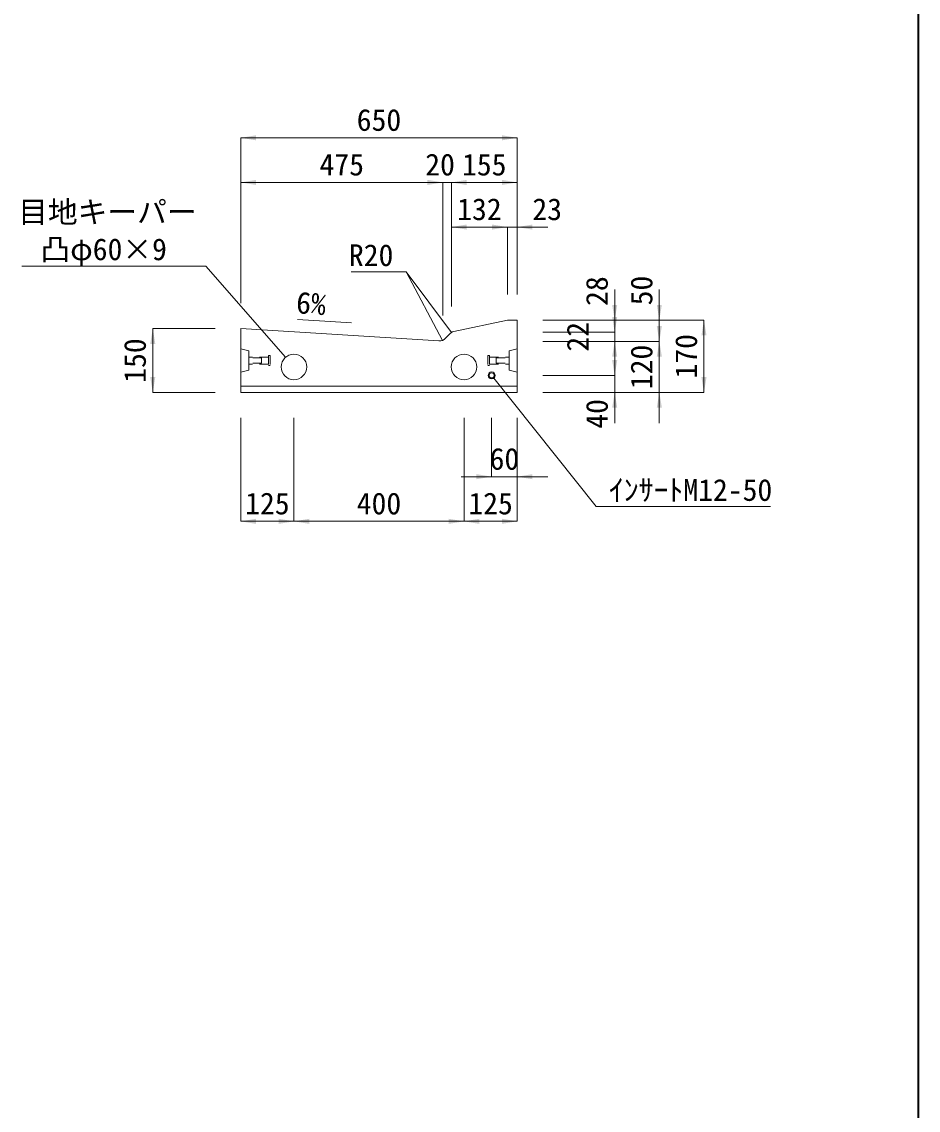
# Model space of a CAD drawing. Units: millimetres at full size. Extents: x 15766 to 83153, y 33859 to 66135.
# Drawn here: x 21774 to 23882, y 55371 to 57931 of the extents above; entities that cross this region are included whole.
import ezdxf
from ezdxf.enums import TextEntityAlignment as Align

# ---------------------------------------------------------------- set-up
doc = ezdxf.new("R2010")
doc.units = ezdxf.units.MM
doc.header["$LTSCALE"] = 28
doc.linetypes.add('USER2', pattern=[1.35, 0.75, -0.6])
for name, color, linetype, lineweight in [('インサート', 3, 'USER2', 5), ('図枠', 7, 'Continuous', 5), ('寸法線', 7, 'Continuous', 13), ('引出線', 4, 'Continuous', 13), ('本体', 2, 'Continuous', 13)]:
    doc.layers.add(name, color=color, linetype=linetype, lineweight=lineweight)
doc.styles.add('ＭＳ ゴシック', font='')
doc.styles.get('ＭＳ ゴシック').set_extended_font_data('MS Gothic')

# ---------------------------------------------------------------- blocks, each defined once
blk = doc.blocks.new('filled_arrow')
at = {"color": 0, "linetype": 'Continuous', "lineweight": -2}
blk.add_solid([(7.5, 1.25), (0, 0), (7.5, -1.25)], dxfattribs=at)

msp = doc.modelspace()

# ---------------------------------------------------------------- hatches: boundary and pattern name
at = {"layer": '引出線'}
msp.add_hatch(color=256, dxfattribs=at).paths.add_polyline_path([(22784, 57200.35), (22783.45, 57201.43), (22783.13, 57201.19)])

# ---------------------------------------------------------------- linework, layer by layer
at = {"layer": 'インサート'}
for p, q in [((22353.6, 57142.8), (22307.6, 57142.8)), ((22307.6, 57142.8), (22307.6, 57126.3)), ((22337.6, 57140.55), (22307.6, 57140.55)), ((22337.6, 57128.55), (22307.6, 57128.55)), ((22353.6, 57126.3), (22307.6, 57126.3)), ((22337.6, 57140.55), (22337.6, 57128.55)), ((22357.6, 57146.55), (22353.6, 57146.55)), ((22353.6, 57146.55), (22353.6, 57122.55)), ((22357.6, 57122.55), (22353.6, 57122.55)), ((22357.6, 57146.55), (22357.6, 57122.55)), ((22869.6, 57146.55), (22873.6, 57146.55)), ((22869.6, 57146.55), (22869.6, 57122.55)), ((22869.6, 57122.55), (22873.6, 57122.55)), ((22873.6, 57146.55), (22873.6, 57122.55)), ((22873.6, 57142.8), (22919.6, 57142.8)), ((22873.6, 57126.3), (22919.6, 57126.3)), ((22889.6, 57140.55), (22919.6, 57140.55)), ((22889.6, 57140.55), (22889.6, 57128.55)), ((22889.6, 57128.55), (22919.6, 57128.55)), ((22919.6, 57142.8), (22919.6, 57126.3))]:
    msp.add_line(p, q, dxfattribs=at)
at = {"layer": 'インサート', "linetype": 'Continuous'}
for radius in [8.25, 6]:
    msp.add_circle((22878.6, 57099.55), radius, dxfattribs=at)
at = {"layer": '図枠', "lineweight": 40}
msp.add_line((23881.86, 61420.73), (23881.86, 53110.73), dxfattribs=at)
at = {"layer": '寸法線'}
for p, q in [((22288.6, 57658.54), (22938.6, 57658.54)), ((22288.6, 57269.55), (22288.6, 57658.54)), ((22938.6, 57289.55), (22938.6, 57658.54)), ((22288.6, 57553.54), (22763.66, 57553.54)), ((22288.6, 57269.55), (22288.6, 57553.54)), ((22691.66, 57553.54), (22855.85, 57553.54)), ((22763.66, 57240.17), (22763.66, 57553.54)), ((22763.66, 57240.17), (22763.66, 57553.54)), ((22783.85, 57261.32), (22783.85, 57553.54)), ((22783.85, 57553.54), (22938.6, 57553.54)), ((22783.85, 57261.32), (22783.85, 57553.54)), ((22938.6, 57289.55), (22938.6, 57553.54)), ((22915.6, 57448.54), (22783.85, 57448.54)), ((22783.85, 57261.32), (22783.85, 57448.54)), ((23010.6, 57448.54), (22843.6, 57448.54)), ((22915.6, 57289.55), (22915.6, 57448.54)), ((22915.6, 57289.55), (22915.6, 57448.54)), ((22938.6, 57289.55), (22938.6, 57448.54)), ((23167.97, 57301.55), (23167.97, 57129.32)), ((23272.97, 57107.55), (23272.97, 57301.55)), ((23167.97, 57273.32), (23167.97, 57107.55)), ((23272.97, 56987.55), (23272.97, 57251.55)), ((22998.6, 57229.55), (23272.97, 57229.55)), ((22998.6, 57229.55), (23377.97, 57229.55)), ((22998.6, 57229.55), (23167.97, 57229.55)), ((23377.97, 57059.55), (23377.97, 57229.55)), ((22081.63, 57209.55), (22081.63, 57059.55)), ((22228.6, 57209.55), (22081.63, 57209.55)), ((22998.6, 57201.32), (23167.97, 57201.32)), ((22998.6, 57201.32), (23167.97, 57201.32)), ((22998.6, 57179.55), (23272.97, 57179.55)), ((22998.6, 57179.55), (23272.97, 57179.55)), ((22998.6, 57179.55), (23167.97, 57179.55)), ((23167.97, 56987.55), (23167.97, 57171.55)), ((22998.6, 57099.55), (23167.97, 57099.55)), ((22228.6, 57059.55), (22081.63, 57059.55)), ((22998.6, 57059.55), (23167.97, 57059.55)), ((22998.6, 57059.55), (23272.97, 57059.55)), ((22998.6, 57059.55), (23377.97, 57059.55)), ((22288.6, 56999.55), (22288.6, 56756.35)), ((22413.6, 56999.55), (22413.6, 56756.35)), ((22413.6, 56999.55), (22413.6, 56756.35)), ((22813.6, 56999.55), (22813.6, 56756.35)), ((22813.6, 56999.55), (22813.6, 56756.35)), ((22878.6, 56999.55), (22878.6, 56861.35)), ((22938.6, 56999.55), (22938.6, 56861.35)), ((22938.6, 56999.55), (22938.6, 56756.35)), ((23010.6, 56861.35), (22806.6, 56861.35)), ((22413.6, 56756.35), (22288.6, 56756.35)), ((22813.6, 56756.35), (22413.6, 56756.35)), ((22938.6, 56756.35), (22813.6, 56756.35))]:
    msp.add_line(p, q, dxfattribs=at)
at = {"layer": '引出線'}
msp.add_line((22784, 57200.35), (22677.48, 57343.23), dxfattribs=at)
for points in [[(22393.84, 57142.12), (22206.17, 57356.49), (21773.5, 57356.49)], [(22762.91, 57182.08), (22677.48, 57343.23), (22548.25, 57343.23)], [(22548.94, 57223.04), (22486.37, 57226.91), (22422.35, 57230.87)], [(22883.74, 57093.1), (23124.48, 56790.95), (23534.12, 56790.95)]]:
    msp.add_lwpolyline(points, dxfattribs=at)
msp.add_lwpolyline([(22784, 57200.35), (22783.45, 57201.43), (22783.13, 57201.19)], close=True, dxfattribs=at)
at = {"layer": '本体'}
for p, q in [((22789.86, 57202.61), (22915.6, 57229.55)), ((22938.6, 57229.55), (22915.6, 57229.55)), ((22938.6, 57229.55), (22938.6, 57059.55)), ((22288.6, 57209.55), (22288.6, 57059.55)), ((22288.6, 57209.55), (22754.38, 57180.74)), ((22779.14, 57196.38), (22770.08, 57186.89)), ((22288.6, 57059.55), (22938.6, 57059.55))]:
    msp.add_line(p, q, dxfattribs=at)
at = {"layer": '本体', "lineweight": 9}
for p, q in [((22288.6, 57162.05), (22307.6, 57157.05)), ((22307.6, 57157.05), (22307.6, 57112.05)), ((22938.6, 57162.05), (22919.6, 57157.05)), ((22919.6, 57157.05), (22919.6, 57112.05)), ((22288.6, 57107.05), (22307.6, 57112.05)), ((22938.6, 57107.05), (22919.6, 57112.05))]:
    msp.add_line(p, q, dxfattribs=at)
at = {"layer": '本体', "lineweight": 5}
msp.add_line((22288.6, 57074.55), (22938.6, 57074.55), dxfattribs=at)
at = {"layer": '本体', "lineweight": 9}
for centre in [(22413.6, 57119.55), (22813.6, 57119.55)]:
    msp.add_circle(centre, 30, dxfattribs=at)
at = {"layer": '本体'}
for centre, start, end in [((22794.05, 57183.05), 102.09476, 138.19208), ((22755.61, 57200.7), 266.46044, 316.33228)]:
    msp.add_arc(centre, 20, start, end, dxfattribs=at)

# ---------------------------------------------------------------- block references
at = {"layer": '寸法線', "xscale": 4.8, "yscale": 4.8}
for p in [(22288.6, 57658.54), (22288.6, 57553.54), (22783.85, 57553.54), (22783.85, 57553.54), (22783.85, 57448.54), (22938.6, 57448.54), (22938.6, 56861.35), (22288.6, 56756.35), (22413.6, 56756.35), (22813.6, 56756.35)]:
    msp.add_blockref('filled_arrow', p, dxfattribs=at)
for p, rotation in [((22938.6, 57658.54), 180), ((22763.66, 57553.54), 180), ((22763.66, 57553.54), 180), ((22938.6, 57553.54), 180), ((22915.6, 57448.54), 180), ((22915.6, 57448.54), 180), ((23167.97, 57229.55), 90), ((23272.97, 57229.55), 90), ((23167.97, 57201.32), 90), ((23167.97, 57201.32), 90), ((23377.97, 57229.55), 270), ((22081.63, 57209.55), 270), ((23272.97, 57179.55), 90), ((23167.97, 57179.55), 270), ((23272.97, 57179.55), 270), ((23167.97, 57099.55), 90), ((22081.63, 57059.55), 90), ((23377.97, 57059.55), 90), ((23167.97, 57059.55), 270), ((23272.97, 57059.55), 270), ((22878.6, 56861.35), 180), ((22413.6, 56756.35), 180), ((22813.6, 56756.35), 180), ((22938.6, 56756.35), 180)]:
    msp.add_blockref('filled_arrow', p, dxfattribs=dict(at, rotation=rotation))
at = {"layer": '引出線'}
for p, xscale, yscale, rotation in [((22548.94, 57223.04), 0.133, 0.133, 176.5), ((22762.91, 57182.08), 0.16, 0.16, 117.9), ((22393.84, 57142.12), 0.16, 0.16, 131.2), ((22883.74, 57093.1), 0.16, 0.16, 308.5)]:
    msp.add_blockref('filled_arrow', p, dxfattribs=dict(at, xscale=xscale, yscale=yscale, rotation=rotation))

# ---------------------------------------------------------------- texts
at = {"layer": '寸法線', "style": 'ＭＳ ゴシック'}
for s, p in [('650', (22613.6, 57700.54)), ('475', (22526.13, 57595.54)), ('20', (22757.23, 57595.54)), ('155', (22861.23, 57595.54)), ('132', (22849.73, 57490.54)), ('23', (23009.26, 57490.54)), ('60', (22908.6, 56903.35)), ('125', (22351.1, 56798.35)), ('400', (22613.6, 56798.35)), ('125', (22876.1, 56798.35))]:
    msp.add_text(s, height=51.27, dxfattribs=at).set_placement(p, align=Align.MIDDLE_CENTER)
for s, p in [('28', (23125.97, 57297.89)), ('50', (23230.97, 57299.29)), ('22', (23080.97, 57190.44)), ('150', (22039.63, 57134.55)), ('170', (23335.97, 57144.55)), ('120', (23230.97, 57119.55)), ('40', (23125.97, 57009.08))]:
    msp.add_text(s, height=51.27, rotation=90, dxfattribs=at).set_placement(p, align=Align.MIDDLE_CENTER)
at = {"layer": '引出線', "style": 'ＭＳ ゴシック'}
for s, p in [('目地キーパー', (21765.05, 57443.01)), ('凸φ60×9', (21817.49, 57355.26))]:
    msp.add_text(s, height=51.27, dxfattribs=at).set_placement(p, align=Align.BOTTOM_LEFT)
msp.add_text('R20', height=51.27, dxfattribs=at).set_placement((22647.48, 57408.03), align=Align.TOP_RIGHT)
msp.add_text('6%', height=51.27, rotation=356.46, dxfattribs=at).set_placement((22490.44, 57292.68), align=Align.TOP_RIGHT)
msp.add_text('ｲﾝｻｰﾄM12-50', height=51.27, dxfattribs=at).set_placement((23154.48, 56855.75), align=Align.TOP_LEFT)

doc.saveas('drawing.dxf')
